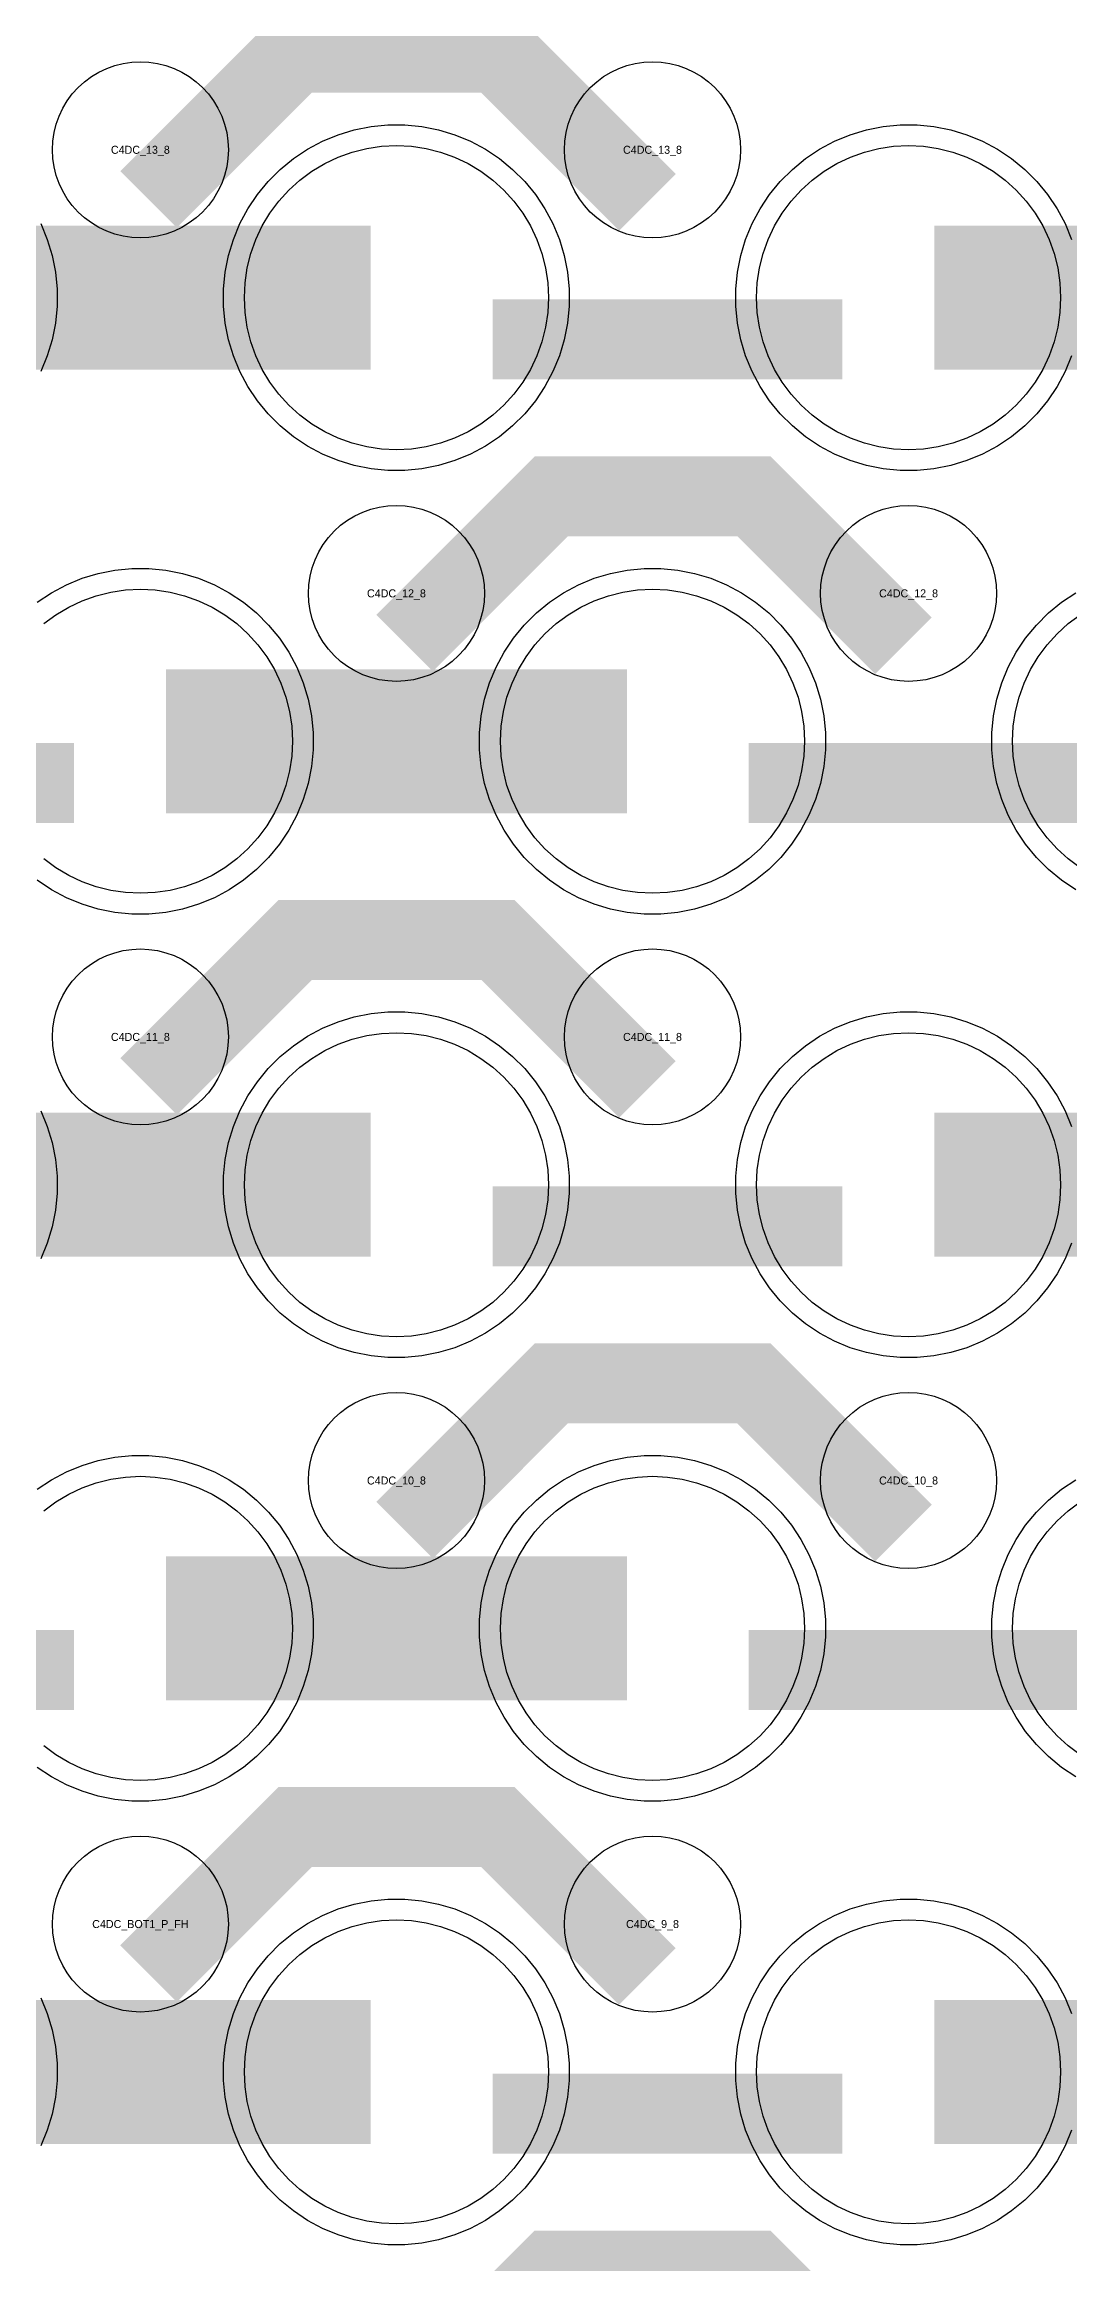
# Model space of a CAD drawing. Extents: x -11880 to 11880, y -14992 to 14992.
# Drawn here: x -9470 to -9150, y -13652 to -12959 of the extents above; entities that cross this region are included whole.
import ezdxf
from ezdxf.enums import TextEntityAlignment as Align

# ---------------------------------------------------------------- set-up
doc = ezdxf.new("R2010")
doc.units = 0
doc.header["$MEASUREMENT"] = 0
for name, color, linetype in [('GDS_775_DT_237', 138, 'CONTINUOUS'), ('RDL1_FS', 34, 'CONTINUOUS'), ('RDL_BS', 160, 'CONTINUOUS')]:
    doc.layers.add(name, color=color, linetype=linetype)

msp = doc.modelspace()

# ---------------------------------------------------------------- linework, layer by layer
at = {"layer": 'RDL1_FS'}
for points in [[(-9360, -13085.739), (-9364.657, -13085.51), (-9369.268, -13084.826), (-9373.791, -13083.694), (-9378.181, -13082.122), (-9382.395, -13080.13), (-9386.395, -13077.732), (-9390.14, -13074.954), (-9393.594, -13071.824), (-9396.724, -13068.37), (-9399.502, -13064.625), (-9401.9, -13060.625), (-9403.892, -13056.411), (-9405.464, -13052.021), (-9406.596, -13047.498), (-9407.28, -13042.887), (-9407.509, -13038.23), (-9407.28, -13033.573), (-9406.596, -13028.962), (-9405.464, -13024.439), (-9403.892, -13020.049), (-9401.9, -13015.835), (-9399.502, -13011.835), (-9396.724, -13008.09), (-9393.594, -13004.636), (-9390.14, -13001.506), (-9386.395, -12998.728), (-9382.395, -12996.33), (-9378.181, -12994.338), (-9373.791, -12992.766), (-9369.268, -12991.634), (-9364.657, -12990.95), (-9360, -12990.721), (-9355.343, -12990.95), (-9350.732, -12991.634), (-9346.209, -12992.766), (-9341.819, -12994.338), (-9337.605, -12996.33), (-9333.605, -12998.728), (-9329.86, -13001.506), (-9326.406, -13004.636), (-9323.276, -13008.09), (-9320.498, -13011.835), (-9318.1, -13015.835), (-9316.108, -13020.049), (-9314.536, -13024.439), (-9313.404, -13028.962), (-9312.72, -13033.573), (-9312.491, -13038.23), (-9312.72, -13042.887), (-9313.404, -13047.498), (-9314.536, -13052.021), (-9316.108, -13056.411), (-9318.1, -13060.625), (-9320.498, -13064.625), (-9323.276, -13068.37), (-9326.406, -13071.824), (-9329.86, -13074.954), (-9333.605, -13077.732), (-9337.605, -13080.13), (-9341.819, -13082.122), (-9346.209, -13083.694), (-9350.732, -13084.826), (-9355.343, -13085.51)], [(-9200, -13085.739), (-9204.657, -13085.51), (-9209.268, -13084.826), (-9213.791, -13083.694), (-9218.181, -13082.122), (-9222.395, -13080.13), (-9226.395, -13077.732), (-9230.14, -13074.954), (-9233.594, -13071.824), (-9236.724, -13068.37), (-9239.502, -13064.625), (-9241.9, -13060.625), (-9243.892, -13056.411), (-9245.464, -13052.021), (-9246.596, -13047.498), (-9247.28, -13042.887), (-9247.509, -13038.23), (-9247.28, -13033.573), (-9246.596, -13028.962), (-9245.464, -13024.439), (-9243.892, -13020.049), (-9241.9, -13015.835), (-9239.502, -13011.835), (-9236.724, -13008.09), (-9233.594, -13004.636), (-9230.14, -13001.506), (-9226.395, -12998.728), (-9222.395, -12996.33), (-9218.181, -12994.338), (-9213.791, -12992.766), (-9209.268, -12991.634), (-9204.657, -12990.95), (-9200, -12990.721), (-9195.343, -12990.95), (-9190.732, -12991.634), (-9186.209, -12992.766), (-9181.819, -12994.338), (-9177.605, -12996.33), (-9173.605, -12998.728), (-9169.86, -13001.506), (-9166.406, -13004.636), (-9163.276, -13008.09), (-9160.498, -13011.835), (-9158.1, -13015.835), (-9156.108, -13020.049), (-9154.536, -13024.439), (-9153.404, -13028.962), (-9152.72, -13033.573), (-9152.491, -13038.23), (-9152.72, -13042.887), (-9153.404, -13047.498), (-9154.536, -13052.021), (-9156.108, -13056.411), (-9158.1, -13060.625), (-9160.498, -13064.625), (-9163.276, -13068.37), (-9166.406, -13071.824), (-9169.86, -13074.954), (-9173.605, -13077.732), (-9177.605, -13080.13), (-9181.819, -13082.122), (-9186.209, -13083.694), (-9190.732, -13084.826), (-9195.343, -13085.51)], [(-9280, -13224.304), (-9284.657, -13224.075), (-9289.268, -13223.391), (-9293.791, -13222.259), (-9298.181, -13220.687), (-9302.395, -13218.695), (-9306.395, -13216.297), (-9310.14, -13213.519), (-9313.594, -13210.389), (-9316.724, -13206.935), (-9319.502, -13203.19), (-9321.9, -13199.19), (-9323.892, -13194.976), (-9325.464, -13190.586), (-9326.596, -13186.063), (-9327.28, -13181.452), (-9327.509, -13176.795), (-9327.28, -13172.138), (-9326.596, -13167.527), (-9325.464, -13163.004), (-9323.892, -13158.614), (-9321.9, -13154.4), (-9319.502, -13150.4), (-9316.724, -13146.655), (-9313.594, -13143.201), (-9310.14, -13140.071), (-9306.395, -13137.293), (-9302.395, -13134.895), (-9298.181, -13132.903), (-9293.791, -13131.331), (-9289.268, -13130.199), (-9284.657, -13129.515), (-9280, -13129.286), (-9275.343, -13129.515), (-9270.732, -13130.199), (-9266.209, -13131.331), (-9261.819, -13132.903), (-9257.605, -13134.895), (-9253.605, -13137.293), (-9249.86, -13140.071), (-9246.406, -13143.201), (-9243.276, -13146.655), (-9240.498, -13150.4), (-9238.1, -13154.4), (-9236.108, -13158.614), (-9234.536, -13163.004), (-9233.404, -13167.527), (-9232.72, -13172.138), (-9232.491, -13176.795), (-9232.72, -13181.452), (-9233.404, -13186.063), (-9234.536, -13190.586), (-9236.108, -13194.976), (-9238.1, -13199.19), (-9240.498, -13203.19), (-9243.276, -13206.935), (-9246.406, -13210.389), (-9249.86, -13213.519), (-9253.605, -13216.297), (-9257.605, -13218.695), (-9261.819, -13220.687), (-9266.209, -13222.259), (-9270.732, -13223.391), (-9275.343, -13224.075)], [(-9360, -13362.869), (-9364.657, -13362.64), (-9369.268, -13361.956), (-9373.791, -13360.824), (-9378.181, -13359.252), (-9382.395, -13357.26), (-9386.395, -13354.862), (-9390.14, -13352.084), (-9393.594, -13348.954), (-9396.724, -13345.5), (-9399.502, -13341.755), (-9401.9, -13337.755), (-9403.892, -13333.541), (-9405.464, -13329.151), (-9406.596, -13324.628), (-9407.28, -13320.017), (-9407.509, -13315.36), (-9407.28, -13310.703), (-9406.596, -13306.092), (-9405.464, -13301.569), (-9403.892, -13297.179), (-9401.9, -13292.965), (-9399.502, -13288.965), (-9396.724, -13285.22), (-9393.594, -13281.766), (-9390.14, -13278.636), (-9386.395, -13275.858), (-9382.395, -13273.46), (-9378.181, -13271.468), (-9373.791, -13269.896), (-9369.268, -13268.764), (-9364.657, -13268.08), (-9360, -13267.851), (-9355.343, -13268.08), (-9350.732, -13268.764), (-9346.209, -13269.896), (-9341.819, -13271.468), (-9337.605, -13273.46), (-9333.605, -13275.858), (-9329.86, -13278.636), (-9326.406, -13281.766), (-9323.276, -13285.22), (-9320.498, -13288.965), (-9318.1, -13292.965), (-9316.108, -13297.179), (-9314.536, -13301.569), (-9313.404, -13306.092), (-9312.72, -13310.703), (-9312.491, -13315.36), (-9312.72, -13320.017), (-9313.404, -13324.628), (-9314.536, -13329.151), (-9316.108, -13333.541), (-9318.1, -13337.755), (-9320.498, -13341.755), (-9323.276, -13345.5), (-9326.406, -13348.954), (-9329.86, -13352.084), (-9333.605, -13354.862), (-9337.605, -13357.26), (-9341.819, -13359.252), (-9346.209, -13360.824), (-9350.732, -13361.956), (-9355.343, -13362.64)], [(-9200, -13362.869), (-9204.657, -13362.64), (-9209.268, -13361.956), (-9213.791, -13360.824), (-9218.181, -13359.252), (-9222.395, -13357.26), (-9226.395, -13354.862), (-9230.14, -13352.084), (-9233.594, -13348.954), (-9236.724, -13345.5), (-9239.502, -13341.755), (-9241.9, -13337.755), (-9243.892, -13333.541), (-9245.464, -13329.151), (-9246.596, -13324.628), (-9247.28, -13320.017), (-9247.509, -13315.36), (-9247.28, -13310.703), (-9246.596, -13306.092), (-9245.464, -13301.569), (-9243.892, -13297.179), (-9241.9, -13292.965), (-9239.502, -13288.965), (-9236.724, -13285.22), (-9233.594, -13281.766), (-9230.14, -13278.636), (-9226.395, -13275.858), (-9222.395, -13273.46), (-9218.181, -13271.468), (-9213.791, -13269.896), (-9209.268, -13268.764), (-9204.657, -13268.08), (-9200, -13267.851), (-9195.343, -13268.08), (-9190.732, -13268.764), (-9186.209, -13269.896), (-9181.819, -13271.468), (-9177.605, -13273.46), (-9173.605, -13275.858), (-9169.86, -13278.636), (-9166.406, -13281.766), (-9163.276, -13285.22), (-9160.498, -13288.965), (-9158.1, -13292.965), (-9156.108, -13297.179), (-9154.536, -13301.569), (-9153.404, -13306.092), (-9152.72, -13310.703), (-9152.491, -13315.36), (-9152.72, -13320.017), (-9153.404, -13324.628), (-9154.536, -13329.151), (-9156.108, -13333.541), (-9158.1, -13337.755), (-9160.498, -13341.755), (-9163.276, -13345.5), (-9166.406, -13348.954), (-9169.86, -13352.084), (-9173.605, -13354.862), (-9177.605, -13357.26), (-9181.819, -13359.252), (-9186.209, -13360.824), (-9190.732, -13361.956), (-9195.343, -13362.64)], [(-9280, -13501.434), (-9284.657, -13501.205), (-9289.268, -13500.521), (-9293.791, -13499.389), (-9298.181, -13497.817), (-9302.395, -13495.825), (-9306.395, -13493.427), (-9310.14, -13490.649), (-9313.594, -13487.519), (-9316.724, -13484.065), (-9319.502, -13480.32), (-9321.9, -13476.32), (-9323.892, -13472.106), (-9325.464, -13467.716), (-9326.596, -13463.193), (-9327.28, -13458.582), (-9327.509, -13453.925), (-9327.28, -13449.268), (-9326.596, -13444.657), (-9325.464, -13440.134), (-9323.892, -13435.744), (-9321.9, -13431.53), (-9319.502, -13427.53), (-9316.724, -13423.785), (-9313.594, -13420.331), (-9310.14, -13417.201), (-9306.395, -13414.423), (-9302.395, -13412.025), (-9298.181, -13410.033), (-9293.791, -13408.461), (-9289.268, -13407.329), (-9284.657, -13406.645), (-9280, -13406.416), (-9275.343, -13406.645), (-9270.732, -13407.329), (-9266.209, -13408.461), (-9261.819, -13410.033), (-9257.605, -13412.025), (-9253.605, -13414.423), (-9249.86, -13417.201), (-9246.406, -13420.331), (-9243.276, -13423.785), (-9240.498, -13427.53), (-9238.1, -13431.53), (-9236.108, -13435.744), (-9234.536, -13440.134), (-9233.404, -13444.657), (-9232.72, -13449.268), (-9232.491, -13453.925), (-9232.72, -13458.582), (-9233.404, -13463.193), (-9234.536, -13467.716), (-9236.108, -13472.106), (-9238.1, -13476.32), (-9240.498, -13480.32), (-9243.276, -13484.065), (-9246.406, -13487.519), (-9249.86, -13490.649), (-9253.605, -13493.427), (-9257.605, -13495.825), (-9261.819, -13497.817), (-9266.209, -13499.389), (-9270.732, -13500.521), (-9275.343, -13501.205)]]:
    msp.add_lwpolyline(points, close=True, dxfattribs=at)
for points in [[(-9511.998, -13038.23, 45, 45, 0), (-9439.998, -13038.23, 45, 45, 0)], [(-9439.998, -13038.23, 45, 45, 0), (-9367.998, -13038.23, 45, 45, 0)], [(-9191.998, -13038.23, 45, 45, 0), (-9119.998, -13038.23, 45, 45, 0)], [(-9431.998, -13176.795, 45, 45, 0), (-9359.998, -13176.795, 45, 45, 0)], [(-9359.998, -13176.795, 45, 45, 0), (-9287.998, -13176.795, 45, 45, 0)], [(-9511.998, -13315.36, 45, 45, 0), (-9439.998, -13315.36, 45, 45, 0)], [(-9439.998, -13315.36, 45, 45, 0), (-9367.998, -13315.36, 45, 45, 0)], [(-9191.998, -13315.36, 45, 45, 0), (-9119.998, -13315.36, 45, 45, 0)], [(-9431.998, -13453.925, 45, 45, 0), (-9359.998, -13453.925, 45, 45, 0)], [(-9359.998, -13453.925, 45, 45, 0), (-9287.998, -13453.925, 45, 45, 0)]]:
    msp.add_lwpolyline(points, format="xyseb", dxfattribs=at)
for points in [[(-9470.14, -13140.071), (-9466.395, -13137.293), (-9462.395, -13134.895), (-9458.181, -13132.903), (-9453.791, -13131.331), (-9449.268, -13130.199), (-9444.657, -13129.515), (-9440, -13129.286), (-9435.343, -13129.515), (-9430.732, -13130.199), (-9426.209, -13131.331), (-9421.819, -13132.903), (-9417.605, -13134.895), (-9413.605, -13137.293), (-9409.86, -13140.071), (-9406.406, -13143.201), (-9403.276, -13146.655), (-9400.498, -13150.4), (-9398.1, -13154.4), (-9396.108, -13158.614), (-9394.536, -13163.004), (-9393.404, -13167.527), (-9392.72, -13172.138), (-9392.491, -13176.795), (-9392.72, -13181.452), (-9393.404, -13186.063), (-9394.536, -13190.586), (-9396.108, -13194.976), (-9398.1, -13199.19), (-9400.498, -13203.19), (-9403.276, -13206.935), (-9406.406, -13210.389), (-9409.86, -13213.519), (-9413.605, -13216.297), (-9417.605, -13218.695), (-9421.819, -13220.687), (-9426.209, -13222.259), (-9430.732, -13223.391), (-9435.343, -13224.075), (-9440, -13224.304), (-9444.657, -13224.075), (-9449.268, -13223.391), (-9453.791, -13222.259), (-9458.181, -13220.687), (-9462.395, -13218.695), (-9466.395, -13216.297), (-9470.14, -13213.519)], [(-9146.395, -13216.297), (-9150.14, -13213.519), (-9153.594, -13210.389), (-9156.724, -13206.935), (-9159.502, -13203.19), (-9161.9, -13199.19), (-9163.892, -13194.976), (-9165.464, -13190.586), (-9166.596, -13186.063), (-9167.28, -13181.452), (-9167.509, -13176.795), (-9167.28, -13172.138), (-9166.596, -13167.527), (-9165.464, -13163.004), (-9163.892, -13158.614), (-9161.9, -13154.4), (-9159.502, -13150.4), (-9156.724, -13146.655), (-9153.594, -13143.201), (-9150.14, -13140.071), (-9146.395, -13137.293)], [(-9470.14, -13417.201), (-9466.395, -13414.423), (-9462.395, -13412.025), (-9458.181, -13410.033), (-9453.791, -13408.461), (-9449.268, -13407.329), (-9444.657, -13406.645), (-9440, -13406.416), (-9435.343, -13406.645), (-9430.732, -13407.329), (-9426.209, -13408.461), (-9421.819, -13410.033), (-9417.605, -13412.025), (-9413.605, -13414.423), (-9409.86, -13417.201), (-9406.406, -13420.331), (-9403.276, -13423.785), (-9400.498, -13427.53), (-9398.1, -13431.53), (-9396.108, -13435.744), (-9394.536, -13440.134), (-9393.404, -13444.657), (-9392.72, -13449.268), (-9392.491, -13453.925), (-9392.72, -13458.582), (-9393.404, -13463.193), (-9394.536, -13467.716), (-9396.108, -13472.106), (-9398.1, -13476.32), (-9400.498, -13480.32), (-9403.276, -13484.065), (-9406.406, -13487.519), (-9409.86, -13490.649), (-9413.605, -13493.427), (-9417.605, -13495.825), (-9421.819, -13497.817), (-9426.209, -13499.389), (-9430.732, -13500.521), (-9435.343, -13501.205), (-9440, -13501.434), (-9444.657, -13501.205), (-9449.268, -13500.521), (-9453.791, -13499.389), (-9458.181, -13497.817), (-9462.395, -13495.825), (-9466.395, -13493.427), (-9470.14, -13490.649)], [(-9146.395, -13493.427), (-9150.14, -13490.649), (-9153.594, -13487.519), (-9156.724, -13484.065), (-9159.502, -13480.32), (-9161.9, -13476.32), (-9163.892, -13472.106), (-9165.464, -13467.716), (-9166.596, -13463.193), (-9167.28, -13458.582), (-9167.509, -13453.925), (-9167.28, -13449.268), (-9166.596, -13444.657), (-9165.464, -13440.134), (-9163.892, -13435.744), (-9161.9, -13431.53), (-9159.502, -13427.53), (-9156.724, -13423.785), (-9153.594, -13420.331), (-9150.14, -13417.201), (-9146.395, -13414.423)]]:
    msp.add_lwpolyline(points, dxfattribs=at)
at = {"layer": 'RDL1_FS', "color": 241, "true_color": 0xf7abae}
for points in [[(-9360, -13639.994), (-9364.657, -13639.765), (-9369.268, -13639.081), (-9373.791, -13637.949), (-9378.181, -13636.377), (-9382.395, -13634.385), (-9386.395, -13631.987), (-9390.14, -13629.209), (-9393.594, -13626.079), (-9396.724, -13622.625), (-9399.502, -13618.88), (-9401.9, -13614.88), (-9403.892, -13610.666), (-9405.464, -13606.276), (-9406.596, -13601.753), (-9407.28, -13597.142), (-9407.509, -13592.485), (-9407.28, -13587.828), (-9406.596, -13583.217), (-9405.464, -13578.694), (-9403.892, -13574.304), (-9401.9, -13570.09), (-9399.502, -13566.09), (-9396.724, -13562.345), (-9393.594, -13558.891), (-9390.14, -13555.761), (-9386.395, -13552.983), (-9382.395, -13550.585), (-9378.181, -13548.593), (-9373.791, -13547.021), (-9369.268, -13545.889), (-9364.657, -13545.205), (-9360, -13544.976), (-9355.343, -13545.205), (-9350.732, -13545.889), (-9346.209, -13547.021), (-9341.819, -13548.593), (-9337.605, -13550.585), (-9333.605, -13552.983), (-9329.86, -13555.761), (-9326.406, -13558.891), (-9323.276, -13562.345), (-9320.498, -13566.09), (-9318.1, -13570.09), (-9316.108, -13574.304), (-9314.536, -13578.694), (-9313.404, -13583.217), (-9312.72, -13587.828), (-9312.491, -13592.485), (-9312.72, -13597.142), (-9313.404, -13601.753), (-9314.536, -13606.276), (-9316.108, -13610.666), (-9318.1, -13614.88), (-9320.498, -13618.88), (-9323.276, -13622.625), (-9326.406, -13626.079), (-9329.86, -13629.209), (-9333.605, -13631.987), (-9337.605, -13634.385), (-9341.819, -13636.377), (-9346.209, -13637.949), (-9350.732, -13639.081), (-9355.343, -13639.765)], [(-9200, -13639.994), (-9204.657, -13639.765), (-9209.268, -13639.081), (-9213.791, -13637.949), (-9218.181, -13636.377), (-9222.395, -13634.385), (-9226.395, -13631.987), (-9230.14, -13629.209), (-9233.594, -13626.079), (-9236.724, -13622.625), (-9239.502, -13618.88), (-9241.9, -13614.88), (-9243.892, -13610.666), (-9245.464, -13606.276), (-9246.596, -13601.753), (-9247.28, -13597.142), (-9247.509, -13592.485), (-9247.28, -13587.828), (-9246.596, -13583.217), (-9245.464, -13578.694), (-9243.892, -13574.304), (-9241.9, -13570.09), (-9239.502, -13566.09), (-9236.724, -13562.345), (-9233.594, -13558.891), (-9230.14, -13555.761), (-9226.395, -13552.983), (-9222.395, -13550.585), (-9218.181, -13548.593), (-9213.791, -13547.021), (-9209.268, -13545.889), (-9204.657, -13545.205), (-9200, -13544.976), (-9195.343, -13545.205), (-9190.732, -13545.889), (-9186.209, -13547.021), (-9181.819, -13548.593), (-9177.605, -13550.585), (-9173.605, -13552.983), (-9169.86, -13555.761), (-9166.406, -13558.891), (-9163.276, -13562.345), (-9160.498, -13566.09), (-9158.1, -13570.09), (-9156.108, -13574.304), (-9154.536, -13578.694), (-9153.404, -13583.217), (-9152.72, -13587.828), (-9152.491, -13592.485), (-9152.72, -13597.142), (-9153.404, -13601.753), (-9154.536, -13606.276), (-9156.108, -13610.666), (-9158.1, -13614.88), (-9160.498, -13618.88), (-9163.276, -13622.625), (-9166.406, -13626.079), (-9169.86, -13629.209), (-9173.605, -13631.987), (-9177.605, -13634.385), (-9181.819, -13636.377), (-9186.209, -13637.949), (-9190.732, -13639.081), (-9195.343, -13639.765)]]:
    msp.add_lwpolyline(points, close=True, dxfattribs=at)
for points in [[(-9511.998, -13592.485, 45, 45, 0), (-9439.998, -13592.485, 45, 45, 0)], [(-9439.998, -13592.485, 45, 45, 0), (-9367.998, -13592.485, 45, 45, 0)], [(-9191.998, -13592.485, 45, 45, 0), (-9119.998, -13592.485, 45, 45, 0)]]:
    msp.add_lwpolyline(points, format="xyseb", dxfattribs=at)
at = {"layer": 'RDL_BS'}
for points in [[(-9437.438, -13007.544, 25, 25, 0), (-9391.623, -12961.729, 25, 25, 0), (-9358.07, -12961.729, 25, 25, 0)], [(-9281.599, -13008.443, 25, 25, 0), (-9328.313, -12961.729, 25, 25, 0), (-9358.071, -12961.729, 25, 25, 0)], [(-9329.984, -13051.243, 25, 25, 0), (-9220.719, -13051.243, 25, 25, 0)], [(-9357.438, -13146.109, 25, 25, 0), (-9311.623, -13100.294, 25, 25, 0), (-9278.07, -13100.294, 25, 25, 0)], [(-9201.599, -13147.008, 25, 25, 0), (-9248.313, -13100.294, 25, 25, 0), (-9278.071, -13100.294, 25, 25, 0)], [(-9569.984, -13189.808, 25, 25, 0), (-9460.719, -13189.808, 25, 25, 0)], [(-9249.984, -13189.808, 25, 25, 0), (-9140.719, -13189.808, 25, 25, 0)], [(-9437.438, -13284.674, 25, 25, 0), (-9391.623, -13238.859, 25, 25, 0), (-9358.07, -13238.859, 25, 25, 0)], [(-9281.599, -13285.573, 25, 25, 0), (-9328.313, -13238.859, 25, 25, 0), (-9358.071, -13238.859, 25, 25, 0)], [(-9329.984, -13328.373, 25, 25, 0), (-9220.719, -13328.373, 25, 25, 0)], [(-9357.438, -13423.239, 25, 25, 0), (-9311.623, -13377.424, 25, 25, 0), (-9278.07, -13377.424, 25, 25, 0)], [(-9201.599, -13424.138, 25, 25, 0), (-9248.313, -13377.424, 25, 25, 0), (-9278.071, -13377.424, 25, 25, 0)], [(-9569.984, -13466.938, 25, 25, 0), (-9460.719, -13466.938, 25, 25, 0)], [(-9249.984, -13466.938, 25, 25, 0), (-9140.719, -13466.938, 25, 25, 0)], [(-9437.438, -13561.799, 25, 25, 0), (-9391.623, -13515.984, 25, 25, 0), (-9358.07, -13515.984, 25, 25, 0)], [(-9281.599, -13562.698, 25, 25, 0), (-9328.313, -13515.984, 25, 25, 0), (-9358.071, -13515.984, 25, 25, 0)], [(-9357.438, -13700.364, 25, 25, 0), (-9311.623, -13654.549, 25, 25, 0), (-9278.07, -13654.549, 25, 25, 0)], [(-9201.599, -13701.263, 25, 25, 0), (-9248.313, -13654.549, 25, 25, 0), (-9278.071, -13654.549, 25, 25, 0)]]:
    msp.add_lwpolyline(points, format="xyseb", dxfattribs=at)
for points in [[(-9440, -13019.536), (-9442.693, -13019.404), (-9445.365, -13019.008), (-9447.984, -13018.351), (-9450.519, -13017.444), (-9452.956, -13016.292), (-9455.28, -13014.899), (-9457.443, -13013.296), (-9459.442, -13011.484), (-9461.254, -13009.485), (-9462.857, -13007.322), (-9464.25, -13004.998), (-9465.402, -13002.561), (-9466.309, -13000.026), (-9466.966, -12997.407), (-9467.362, -12994.735), (-9467.494, -12992.042), (-9467.362, -12989.349), (-9466.966, -12986.677), (-9466.309, -12984.058), (-9465.402, -12981.523), (-9464.25, -12979.086), (-9462.857, -12976.762), (-9461.254, -12974.599), (-9459.442, -12972.6), (-9457.443, -12970.788), (-9455.28, -12969.185), (-9452.956, -12967.792), (-9450.519, -12966.64), (-9447.984, -12965.733), (-9445.365, -12965.076), (-9442.693, -12964.68), (-9440, -12964.548), (-9437.307, -12964.68), (-9434.635, -12965.076), (-9432.016, -12965.733), (-9429.481, -12966.64), (-9427.044, -12967.792), (-9424.72, -12969.185), (-9422.557, -12970.788), (-9420.558, -12972.6), (-9418.746, -12974.599), (-9417.143, -12976.762), (-9415.75, -12979.086), (-9414.598, -12981.523), (-9413.691, -12984.058), (-9413.034, -12986.677), (-9412.638, -12989.349), (-9412.506, -12992.042), (-9412.638, -12994.735), (-9413.034, -12997.407), (-9413.691, -13000.026), (-9414.598, -13002.561), (-9415.75, -13004.998), (-9417.143, -13007.322), (-9418.746, -13009.485), (-9420.558, -13011.484), (-9422.557, -13013.296), (-9424.72, -13014.899), (-9427.044, -13016.292), (-9429.481, -13017.444), (-9432.016, -13018.351), (-9434.635, -13019.008), (-9437.307, -13019.404)], [(-9280, -13019.536), (-9282.693, -13019.404), (-9285.365, -13019.008), (-9287.984, -13018.351), (-9290.519, -13017.444), (-9292.956, -13016.292), (-9295.28, -13014.899), (-9297.443, -13013.296), (-9299.442, -13011.484), (-9301.254, -13009.485), (-9302.857, -13007.322), (-9304.25, -13004.998), (-9305.402, -13002.561), (-9306.309, -13000.026), (-9306.966, -12997.407), (-9307.362, -12994.735), (-9307.494, -12992.042), (-9307.362, -12989.349), (-9306.966, -12986.677), (-9306.309, -12984.058), (-9305.402, -12981.523), (-9304.25, -12979.086), (-9302.857, -12976.762), (-9301.254, -12974.599), (-9299.442, -12972.6), (-9297.443, -12970.788), (-9295.28, -12969.185), (-9292.956, -12967.792), (-9290.519, -12966.64), (-9287.984, -12965.733), (-9285.365, -12965.076), (-9282.693, -12964.68), (-9280, -12964.548), (-9277.307, -12964.68), (-9274.635, -12965.076), (-9272.016, -12965.733), (-9269.481, -12966.64), (-9267.044, -12967.792), (-9264.72, -12969.185), (-9262.557, -12970.788), (-9260.558, -12972.6), (-9258.746, -12974.599), (-9257.143, -12976.762), (-9255.75, -12979.086), (-9254.598, -12981.523), (-9253.691, -12984.058), (-9253.034, -12986.677), (-9252.638, -12989.349), (-9252.506, -12992.042), (-9252.638, -12994.735), (-9253.034, -12997.407), (-9253.691, -13000.026), (-9254.598, -13002.561), (-9255.75, -13004.998), (-9257.143, -13007.322), (-9258.746, -13009.485), (-9260.558, -13011.484), (-9262.557, -13013.296), (-9264.72, -13014.899), (-9267.044, -13016.292), (-9269.481, -13017.444), (-9272.016, -13018.351), (-9274.635, -13019.008), (-9277.307, -13019.404)], [(-9362.644, -13092.23), (-9367.938, -13091.713), (-9373.165, -13090.667), (-9378.205, -13089.136), (-9383.115, -13087.105), (-9387.777, -13084.613), (-9392.191, -13081.666), (-9396.292, -13078.304), (-9400.074, -13074.522), (-9403.436, -13070.421), (-9406.383, -13066.007), (-9408.875, -13061.345), (-9410.906, -13056.435), (-9412.437, -13051.395), (-9413.483, -13046.168), (-9414, -13040.874), (-9414, -13035.586), (-9413.483, -13030.292), (-9412.437, -13025.065), (-9410.906, -13020.025), (-9408.875, -13015.115), (-9406.383, -13010.453), (-9403.436, -13006.039), (-9400.074, -13001.938), (-9396.292, -12998.156), (-9392.191, -12994.794), (-9387.777, -12991.847), (-9383.115, -12989.355), (-9378.205, -12987.324), (-9373.165, -12985.793), (-9367.938, -12984.747), (-9362.644, -12984.23), (-9357.356, -12984.23), (-9352.062, -12984.747), (-9346.835, -12985.793), (-9341.795, -12987.324), (-9336.885, -12989.355), (-9332.223, -12991.847), (-9327.809, -12994.794), (-9323.708, -12998.156), (-9319.926, -13001.938), (-9316.564, -13006.039), (-9313.617, -13010.453), (-9311.125, -13015.115), (-9309.094, -13020.025), (-9307.563, -13025.065), (-9306.517, -13030.292), (-9306, -13035.586), (-9306, -13040.874), (-9306.517, -13046.168), (-9307.563, -13051.395), (-9309.094, -13056.435), (-9311.125, -13061.345), (-9313.617, -13066.007), (-9316.564, -13070.421), (-9319.926, -13074.522), (-9323.708, -13078.304), (-9327.809, -13081.666), (-9332.223, -13084.613), (-9336.885, -13087.105), (-9341.795, -13089.136), (-9346.835, -13090.667), (-9352.062, -13091.713), (-9357.356, -13092.23)], [(-9360, -13158.101), (-9362.693, -13157.969), (-9365.365, -13157.573), (-9367.984, -13156.916), (-9370.519, -13156.009), (-9372.956, -13154.857), (-9375.28, -13153.464), (-9377.443, -13151.861), (-9379.442, -13150.049), (-9381.254, -13148.05), (-9382.857, -13145.887), (-9384.25, -13143.563), (-9385.402, -13141.126), (-9386.309, -13138.591), (-9386.966, -13135.972), (-9387.362, -13133.3), (-9387.494, -13130.607), (-9387.362, -13127.914), (-9386.966, -13125.242), (-9386.309, -13122.623), (-9385.402, -13120.088), (-9384.25, -13117.651), (-9382.857, -13115.327), (-9381.254, -13113.164), (-9379.442, -13111.165), (-9377.443, -13109.353), (-9375.28, -13107.75), (-9372.956, -13106.357), (-9370.519, -13105.205), (-9367.984, -13104.298), (-9365.365, -13103.641), (-9362.693, -13103.245), (-9360, -13103.113), (-9357.307, -13103.245), (-9354.635, -13103.641), (-9352.016, -13104.298), (-9349.481, -13105.205), (-9347.044, -13106.357), (-9344.72, -13107.75), (-9342.557, -13109.353), (-9340.558, -13111.165), (-9338.746, -13113.164), (-9337.143, -13115.327), (-9335.75, -13117.651), (-9334.598, -13120.088), (-9333.691, -13122.623), (-9333.034, -13125.242), (-9332.638, -13127.914), (-9332.506, -13130.607), (-9332.638, -13133.3), (-9333.034, -13135.972), (-9333.691, -13138.591), (-9334.598, -13141.126), (-9335.75, -13143.563), (-9337.143, -13145.887), (-9338.746, -13148.05), (-9340.558, -13150.049), (-9342.557, -13151.861), (-9344.72, -13153.464), (-9347.044, -13154.857), (-9349.481, -13156.009), (-9352.016, -13156.916), (-9354.635, -13157.573), (-9357.307, -13157.969)], [(-9200, -13158.101), (-9202.693, -13157.969), (-9205.365, -13157.573), (-9207.984, -13156.916), (-9210.519, -13156.009), (-9212.956, -13154.857), (-9215.28, -13153.464), (-9217.443, -13151.861), (-9219.442, -13150.049), (-9221.254, -13148.05), (-9222.857, -13145.887), (-9224.25, -13143.563), (-9225.402, -13141.126), (-9226.309, -13138.591), (-9226.966, -13135.972), (-9227.362, -13133.3), (-9227.494, -13130.607), (-9227.362, -13127.914), (-9226.966, -13125.242), (-9226.309, -13122.623), (-9225.402, -13120.088), (-9224.25, -13117.651), (-9222.857, -13115.327), (-9221.254, -13113.164), (-9219.442, -13111.165), (-9217.443, -13109.353), (-9215.28, -13107.75), (-9212.956, -13106.357), (-9210.519, -13105.205), (-9207.984, -13104.298), (-9205.365, -13103.641), (-9202.693, -13103.245), (-9200, -13103.113), (-9197.307, -13103.245), (-9194.635, -13103.641), (-9192.016, -13104.298), (-9189.481, -13105.205), (-9187.044, -13106.357), (-9184.72, -13107.75), (-9182.557, -13109.353), (-9180.558, -13111.165), (-9178.746, -13113.164), (-9177.143, -13115.327), (-9175.75, -13117.651), (-9174.598, -13120.088), (-9173.691, -13122.623), (-9173.034, -13125.242), (-9172.638, -13127.914), (-9172.506, -13130.607), (-9172.638, -13133.3), (-9173.034, -13135.972), (-9173.691, -13138.591), (-9174.598, -13141.126), (-9175.75, -13143.563), (-9177.143, -13145.887), (-9178.746, -13148.05), (-9180.558, -13150.049), (-9182.557, -13151.861), (-9184.72, -13153.464), (-9187.044, -13154.857), (-9189.481, -13156.009), (-9192.016, -13156.916), (-9194.635, -13157.573), (-9197.307, -13157.969)], [(-9282.644, -13230.795), (-9287.938, -13230.278), (-9293.165, -13229.232), (-9298.205, -13227.701), (-9303.115, -13225.67), (-9307.777, -13223.178), (-9312.191, -13220.231), (-9316.292, -13216.869), (-9320.074, -13213.087), (-9323.436, -13208.986), (-9326.383, -13204.572), (-9328.875, -13199.91), (-9330.906, -13195), (-9332.437, -13189.96), (-9333.483, -13184.733), (-9334, -13179.439), (-9334, -13174.151), (-9333.483, -13168.857), (-9332.437, -13163.63), (-9330.906, -13158.59), (-9328.875, -13153.68), (-9326.383, -13149.018), (-9323.436, -13144.604), (-9320.074, -13140.503), (-9316.292, -13136.721), (-9312.191, -13133.359), (-9307.777, -13130.412), (-9303.115, -13127.92), (-9298.205, -13125.889), (-9293.165, -13124.358), (-9287.938, -13123.312), (-9282.644, -13122.795), (-9277.356, -13122.795), (-9272.062, -13123.312), (-9266.835, -13124.358), (-9261.795, -13125.889), (-9256.885, -13127.92), (-9252.223, -13130.412), (-9247.809, -13133.359), (-9243.708, -13136.721), (-9239.926, -13140.503), (-9236.564, -13144.604), (-9233.617, -13149.018), (-9231.125, -13153.68), (-9229.094, -13158.59), (-9227.563, -13163.63), (-9226.517, -13168.857), (-9226, -13174.151), (-9226, -13179.439), (-9226.517, -13184.733), (-9227.563, -13189.96), (-9229.094, -13195), (-9231.125, -13199.91), (-9233.617, -13204.572), (-9236.564, -13208.986), (-9239.926, -13213.087), (-9243.708, -13216.869), (-9247.809, -13220.231), (-9252.223, -13223.178), (-9256.885, -13225.67), (-9261.795, -13227.701), (-9266.835, -13229.232), (-9272.062, -13230.278), (-9277.356, -13230.795)], [(-9440, -13296.666), (-9442.693, -13296.534), (-9445.365, -13296.138), (-9447.984, -13295.481), (-9450.519, -13294.574), (-9452.956, -13293.422), (-9455.28, -13292.029), (-9457.443, -13290.426), (-9459.442, -13288.614), (-9461.254, -13286.615), (-9462.857, -13284.452), (-9464.25, -13282.128), (-9465.402, -13279.691), (-9466.309, -13277.156), (-9466.966, -13274.537), (-9467.362, -13271.865), (-9467.494, -13269.172), (-9467.362, -13266.479), (-9466.966, -13263.807), (-9466.309, -13261.188), (-9465.402, -13258.653), (-9464.25, -13256.216), (-9462.857, -13253.892), (-9461.254, -13251.729), (-9459.442, -13249.73), (-9457.443, -13247.918), (-9455.28, -13246.315), (-9452.956, -13244.922), (-9450.519, -13243.77), (-9447.984, -13242.863), (-9445.365, -13242.206), (-9442.693, -13241.81), (-9440, -13241.678), (-9437.307, -13241.81), (-9434.635, -13242.206), (-9432.016, -13242.863), (-9429.481, -13243.77), (-9427.044, -13244.922), (-9424.72, -13246.315), (-9422.557, -13247.918), (-9420.558, -13249.73), (-9418.746, -13251.729), (-9417.143, -13253.892), (-9415.75, -13256.216), (-9414.598, -13258.653), (-9413.691, -13261.188), (-9413.034, -13263.807), (-9412.638, -13266.479), (-9412.506, -13269.172), (-9412.638, -13271.865), (-9413.034, -13274.537), (-9413.691, -13277.156), (-9414.598, -13279.691), (-9415.75, -13282.128), (-9417.143, -13284.452), (-9418.746, -13286.615), (-9420.558, -13288.614), (-9422.557, -13290.426), (-9424.72, -13292.029), (-9427.044, -13293.422), (-9429.481, -13294.574), (-9432.016, -13295.481), (-9434.635, -13296.138), (-9437.307, -13296.534)], [(-9280, -13296.666), (-9282.693, -13296.534), (-9285.365, -13296.138), (-9287.984, -13295.481), (-9290.519, -13294.574), (-9292.956, -13293.422), (-9295.28, -13292.029), (-9297.443, -13290.426), (-9299.442, -13288.614), (-9301.254, -13286.615), (-9302.857, -13284.452), (-9304.25, -13282.128), (-9305.402, -13279.691), (-9306.309, -13277.156), (-9306.966, -13274.537), (-9307.362, -13271.865), (-9307.494, -13269.172), (-9307.362, -13266.479), (-9306.966, -13263.807), (-9306.309, -13261.188), (-9305.402, -13258.653), (-9304.25, -13256.216), (-9302.857, -13253.892), (-9301.254, -13251.729), (-9299.442, -13249.73), (-9297.443, -13247.918), (-9295.28, -13246.315), (-9292.956, -13244.922), (-9290.519, -13243.77), (-9287.984, -13242.863), (-9285.365, -13242.206), (-9282.693, -13241.81), (-9280, -13241.678), (-9277.307, -13241.81), (-9274.635, -13242.206), (-9272.016, -13242.863), (-9269.481, -13243.77), (-9267.044, -13244.922), (-9264.72, -13246.315), (-9262.557, -13247.918), (-9260.558, -13249.73), (-9258.746, -13251.729), (-9257.143, -13253.892), (-9255.75, -13256.216), (-9254.598, -13258.653), (-9253.691, -13261.188), (-9253.034, -13263.807), (-9252.638, -13266.479), (-9252.506, -13269.172), (-9252.638, -13271.865), (-9253.034, -13274.537), (-9253.691, -13277.156), (-9254.598, -13279.691), (-9255.75, -13282.128), (-9257.143, -13284.452), (-9258.746, -13286.615), (-9260.558, -13288.614), (-9262.557, -13290.426), (-9264.72, -13292.029), (-9267.044, -13293.422), (-9269.481, -13294.574), (-9272.016, -13295.481), (-9274.635, -13296.138), (-9277.307, -13296.534)], [(-9362.644, -13369.36), (-9367.938, -13368.843), (-9373.165, -13367.797), (-9378.205, -13366.266), (-9383.115, -13364.235), (-9387.777, -13361.743), (-9392.191, -13358.796), (-9396.292, -13355.434), (-9400.074, -13351.652), (-9403.436, -13347.551), (-9406.383, -13343.137), (-9408.875, -13338.475), (-9410.906, -13333.565), (-9412.437, -13328.525), (-9413.483, -13323.298), (-9414, -13318.004), (-9414, -13312.716), (-9413.483, -13307.422), (-9412.437, -13302.195), (-9410.906, -13297.155), (-9408.875, -13292.245), (-9406.383, -13287.583), (-9403.436, -13283.169), (-9400.074, -13279.068), (-9396.292, -13275.286), (-9392.191, -13271.924), (-9387.777, -13268.977), (-9383.115, -13266.485), (-9378.205, -13264.454), (-9373.165, -13262.923), (-9367.938, -13261.877), (-9362.644, -13261.36), (-9357.356, -13261.36), (-9352.062, -13261.877), (-9346.835, -13262.923), (-9341.795, -13264.454), (-9336.885, -13266.485), (-9332.223, -13268.977), (-9327.809, -13271.924), (-9323.708, -13275.286), (-9319.926, -13279.068), (-9316.564, -13283.169), (-9313.617, -13287.583), (-9311.125, -13292.245), (-9309.094, -13297.155), (-9307.563, -13302.195), (-9306.517, -13307.422), (-9306, -13312.716), (-9306, -13318.004), (-9306.517, -13323.298), (-9307.563, -13328.525), (-9309.094, -13333.565), (-9311.125, -13338.475), (-9313.617, -13343.137), (-9316.564, -13347.551), (-9319.926, -13351.652), (-9323.708, -13355.434), (-9327.809, -13358.796), (-9332.223, -13361.743), (-9336.885, -13364.235), (-9341.795, -13366.266), (-9346.835, -13367.797), (-9352.062, -13368.843), (-9357.356, -13369.36)], [(-9360, -13435.231), (-9362.693, -13435.099), (-9365.365, -13434.703), (-9367.984, -13434.046), (-9370.519, -13433.139), (-9372.956, -13431.987), (-9375.28, -13430.594), (-9377.443, -13428.991), (-9379.442, -13427.179), (-9381.254, -13425.18), (-9382.857, -13423.017), (-9384.25, -13420.693), (-9385.402, -13418.256), (-9386.309, -13415.721), (-9386.966, -13413.102), (-9387.362, -13410.43), (-9387.494, -13407.737), (-9387.362, -13405.044), (-9386.966, -13402.372), (-9386.309, -13399.753), (-9385.402, -13397.218), (-9384.25, -13394.781), (-9382.857, -13392.457), (-9381.254, -13390.294), (-9379.442, -13388.295), (-9377.443, -13386.483), (-9375.28, -13384.88), (-9372.956, -13383.487), (-9370.519, -13382.335), (-9367.984, -13381.428), (-9365.365, -13380.771), (-9362.693, -13380.375), (-9360, -13380.243), (-9357.307, -13380.375), (-9354.635, -13380.771), (-9352.016, -13381.428), (-9349.481, -13382.335), (-9347.044, -13383.487), (-9344.72, -13384.88), (-9342.557, -13386.483), (-9340.558, -13388.295), (-9338.746, -13390.294), (-9337.143, -13392.457), (-9335.75, -13394.781), (-9334.598, -13397.218), (-9333.691, -13399.753), (-9333.034, -13402.372), (-9332.638, -13405.044), (-9332.506, -13407.737), (-9332.638, -13410.43), (-9333.034, -13413.102), (-9333.691, -13415.721), (-9334.598, -13418.256), (-9335.75, -13420.693), (-9337.143, -13423.017), (-9338.746, -13425.18), (-9340.558, -13427.179), (-9342.557, -13428.991), (-9344.72, -13430.594), (-9347.044, -13431.987), (-9349.481, -13433.139), (-9352.016, -13434.046), (-9354.635, -13434.703), (-9357.307, -13435.099)], [(-9200, -13435.231), (-9202.693, -13435.099), (-9205.365, -13434.703), (-9207.984, -13434.046), (-9210.519, -13433.139), (-9212.956, -13431.987), (-9215.28, -13430.594), (-9217.443, -13428.991), (-9219.442, -13427.179), (-9221.254, -13425.18), (-9222.857, -13423.017), (-9224.25, -13420.693), (-9225.402, -13418.256), (-9226.309, -13415.721), (-9226.966, -13413.102), (-9227.362, -13410.43), (-9227.494, -13407.737), (-9227.362, -13405.044), (-9226.966, -13402.372), (-9226.309, -13399.753), (-9225.402, -13397.218), (-9224.25, -13394.781), (-9222.857, -13392.457), (-9221.254, -13390.294), (-9219.442, -13388.295), (-9217.443, -13386.483), (-9215.28, -13384.88), (-9212.956, -13383.487), (-9210.519, -13382.335), (-9207.984, -13381.428), (-9205.365, -13380.771), (-9202.693, -13380.375), (-9200, -13380.243), (-9197.307, -13380.375), (-9194.635, -13380.771), (-9192.016, -13381.428), (-9189.481, -13382.335), (-9187.044, -13383.487), (-9184.72, -13384.88), (-9182.557, -13386.483), (-9180.558, -13388.295), (-9178.746, -13390.294), (-9177.143, -13392.457), (-9175.75, -13394.781), (-9174.598, -13397.218), (-9173.691, -13399.753), (-9173.034, -13402.372), (-9172.638, -13405.044), (-9172.506, -13407.737), (-9172.638, -13410.43), (-9173.034, -13413.102), (-9173.691, -13415.721), (-9174.598, -13418.256), (-9175.75, -13420.693), (-9177.143, -13423.017), (-9178.746, -13425.18), (-9180.558, -13427.179), (-9182.557, -13428.991), (-9184.72, -13430.594), (-9187.044, -13431.987), (-9189.481, -13433.139), (-9192.016, -13434.046), (-9194.635, -13434.703), (-9197.307, -13435.099)], [(-9282.644, -13507.925), (-9287.938, -13507.408), (-9293.165, -13506.362), (-9298.205, -13504.831), (-9303.115, -13502.8), (-9307.777, -13500.308), (-9312.191, -13497.361), (-9316.292, -13493.999), (-9320.074, -13490.217), (-9323.436, -13486.116), (-9326.383, -13481.702), (-9328.875, -13477.04), (-9330.906, -13472.13), (-9332.437, -13467.09), (-9333.483, -13461.863), (-9334, -13456.569), (-9334, -13451.281), (-9333.483, -13445.987), (-9332.437, -13440.76), (-9330.906, -13435.72), (-9328.875, -13430.81), (-9326.383, -13426.148), (-9323.436, -13421.734), (-9320.074, -13417.633), (-9316.292, -13413.851), (-9312.191, -13410.489), (-9307.777, -13407.542), (-9303.115, -13405.05), (-9298.205, -13403.019), (-9293.165, -13401.488), (-9287.938, -13400.442), (-9282.644, -13399.925), (-9277.356, -13399.925), (-9272.062, -13400.442), (-9266.835, -13401.488), (-9261.795, -13403.019), (-9256.885, -13405.05), (-9252.223, -13407.542), (-9247.809, -13410.489), (-9243.708, -13413.851), (-9239.926, -13417.633), (-9236.564, -13421.734), (-9233.617, -13426.148), (-9231.125, -13430.81), (-9229.094, -13435.72), (-9227.563, -13440.76), (-9226.517, -13445.987), (-9226, -13451.281), (-9226, -13456.569), (-9226.517, -13461.863), (-9227.563, -13467.09), (-9229.094, -13472.13), (-9231.125, -13477.04), (-9233.617, -13481.702), (-9236.564, -13486.116), (-9239.926, -13490.217), (-9243.708, -13493.999), (-9247.809, -13497.361), (-9252.223, -13500.308), (-9256.885, -13502.8), (-9261.795, -13504.831), (-9266.835, -13506.362), (-9272.062, -13507.408), (-9277.356, -13507.925)], [(-9440, -13573.791), (-9442.693, -13573.659), (-9445.365, -13573.263), (-9447.984, -13572.606), (-9450.519, -13571.699), (-9452.956, -13570.547), (-9455.28, -13569.154), (-9457.443, -13567.551), (-9459.442, -13565.739), (-9461.254, -13563.74), (-9462.857, -13561.577), (-9464.25, -13559.253), (-9465.402, -13556.816), (-9466.309, -13554.281), (-9466.966, -13551.662), (-9467.362, -13548.99), (-9467.494, -13546.297), (-9467.362, -13543.604), (-9466.966, -13540.932), (-9466.309, -13538.313), (-9465.402, -13535.778), (-9464.25, -13533.341), (-9462.857, -13531.017), (-9461.254, -13528.854), (-9459.442, -13526.855), (-9457.443, -13525.043), (-9455.28, -13523.44), (-9452.956, -13522.047), (-9450.519, -13520.895), (-9447.984, -13519.988), (-9445.365, -13519.331), (-9442.693, -13518.935), (-9440, -13518.803), (-9437.307, -13518.935), (-9434.635, -13519.331), (-9432.016, -13519.988), (-9429.481, -13520.895), (-9427.044, -13522.047), (-9424.72, -13523.44), (-9422.557, -13525.043), (-9420.558, -13526.855), (-9418.746, -13528.854), (-9417.143, -13531.017), (-9415.75, -13533.341), (-9414.598, -13535.778), (-9413.691, -13538.313), (-9413.034, -13540.932), (-9412.638, -13543.604), (-9412.506, -13546.297), (-9412.638, -13548.99), (-9413.034, -13551.662), (-9413.691, -13554.281), (-9414.598, -13556.816), (-9415.75, -13559.253), (-9417.143, -13561.577), (-9418.746, -13563.74), (-9420.558, -13565.739), (-9422.557, -13567.551), (-9424.72, -13569.154), (-9427.044, -13570.547), (-9429.481, -13571.699), (-9432.016, -13572.606), (-9434.635, -13573.263), (-9437.307, -13573.659)], [(-9280, -13573.791), (-9282.693, -13573.659), (-9285.365, -13573.263), (-9287.984, -13572.606), (-9290.519, -13571.699), (-9292.956, -13570.547), (-9295.28, -13569.154), (-9297.443, -13567.551), (-9299.442, -13565.739), (-9301.254, -13563.74), (-9302.857, -13561.577), (-9304.25, -13559.253), (-9305.402, -13556.816), (-9306.309, -13554.281), (-9306.966, -13551.662), (-9307.362, -13548.99), (-9307.494, -13546.297), (-9307.362, -13543.604), (-9306.966, -13540.932), (-9306.309, -13538.313), (-9305.402, -13535.778), (-9304.25, -13533.341), (-9302.857, -13531.017), (-9301.254, -13528.854), (-9299.442, -13526.855), (-9297.443, -13525.043), (-9295.28, -13523.44), (-9292.956, -13522.047), (-9290.519, -13520.895), (-9287.984, -13519.988), (-9285.365, -13519.331), (-9282.693, -13518.935), (-9280, -13518.803), (-9277.307, -13518.935), (-9274.635, -13519.331), (-9272.016, -13519.988), (-9269.481, -13520.895), (-9267.044, -13522.047), (-9264.72, -13523.44), (-9262.557, -13525.043), (-9260.558, -13526.855), (-9258.746, -13528.854), (-9257.143, -13531.017), (-9255.75, -13533.341), (-9254.598, -13535.778), (-9253.691, -13538.313), (-9253.034, -13540.932), (-9252.638, -13543.604), (-9252.506, -13546.297), (-9252.638, -13548.99), (-9253.034, -13551.662), (-9253.691, -13554.281), (-9254.598, -13556.816), (-9255.75, -13559.253), (-9257.143, -13561.577), (-9258.746, -13563.74), (-9260.558, -13565.739), (-9262.557, -13567.551), (-9264.72, -13569.154), (-9267.044, -13570.547), (-9269.481, -13571.699), (-9272.016, -13572.606), (-9274.635, -13573.263), (-9277.307, -13573.659)]]:
    msp.add_lwpolyline(points, close=True, dxfattribs=at)
for points in [[(-9149.094, -13056.435), (-9151.125, -13061.345), (-9153.617, -13066.007), (-9156.564, -13070.421), (-9159.926, -13074.522), (-9163.708, -13078.304), (-9167.809, -13081.666), (-9172.223, -13084.613), (-9176.885, -13087.105), (-9181.795, -13089.136), (-9186.835, -13090.667), (-9192.062, -13091.713), (-9197.356, -13092.23), (-9202.644, -13092.23), (-9207.938, -13091.713), (-9213.165, -13090.667), (-9218.205, -13089.136), (-9223.115, -13087.105), (-9227.777, -13084.613), (-9232.191, -13081.666), (-9236.292, -13078.304), (-9240.074, -13074.522), (-9243.436, -13070.421), (-9246.383, -13066.007), (-9248.875, -13061.345), (-9250.906, -13056.435), (-9252.437, -13051.395), (-9253.483, -13046.168), (-9254, -13040.874), (-9254, -13035.586), (-9253.483, -13030.292), (-9252.437, -13025.065), (-9250.906, -13020.025), (-9248.875, -13015.115), (-9246.383, -13010.453), (-9243.436, -13006.039), (-9240.074, -13001.938), (-9236.292, -12998.156), (-9232.191, -12994.794), (-9227.777, -12991.847), (-9223.115, -12989.355), (-9218.205, -12987.324), (-9213.165, -12985.793), (-9207.938, -12984.747), (-9202.644, -12984.23), (-9197.356, -12984.23), (-9192.062, -12984.747), (-9186.835, -12985.793), (-9181.795, -12987.324), (-9176.885, -12989.355), (-9172.223, -12991.847), (-9167.809, -12994.794), (-9163.708, -12998.156), (-9159.926, -13001.938), (-9156.564, -13006.039), (-9153.617, -13010.453), (-9151.125, -13015.115), (-9149.094, -13020.025)], [(-9471.125, -13015.115), (-9469.094, -13020.025), (-9467.563, -13025.065), (-9466.517, -13030.292), (-9466, -13035.586), (-9466, -13040.874), (-9466.517, -13046.168), (-9467.563, -13051.395), (-9469.094, -13056.435), (-9471.125, -13061.345)], [(-9472.191, -13133.359), (-9467.777, -13130.412), (-9463.115, -13127.92), (-9458.205, -13125.889), (-9453.165, -13124.358), (-9447.938, -13123.312), (-9442.644, -13122.795), (-9437.356, -13122.795), (-9432.062, -13123.312), (-9426.835, -13124.358), (-9421.795, -13125.889), (-9416.885, -13127.92), (-9412.223, -13130.412), (-9407.809, -13133.359), (-9403.708, -13136.721), (-9399.926, -13140.503), (-9396.564, -13144.604), (-9393.617, -13149.018), (-9391.125, -13153.68), (-9389.094, -13158.59), (-9387.563, -13163.63), (-9386.517, -13168.857), (-9386, -13174.151), (-9386, -13179.439), (-9386.517, -13184.733), (-9387.563, -13189.96), (-9389.094, -13195), (-9391.125, -13199.91), (-9393.617, -13204.572), (-9396.564, -13208.986), (-9399.926, -13213.087), (-9403.708, -13216.869), (-9407.809, -13220.231), (-9412.223, -13223.178), (-9416.885, -13225.67), (-9421.795, -13227.701), (-9426.835, -13229.232), (-9432.062, -13230.278), (-9437.356, -13230.795), (-9442.644, -13230.795), (-9447.938, -13230.278), (-9453.165, -13229.232), (-9458.205, -13227.701), (-9463.115, -13225.67), (-9467.777, -13223.178), (-9472.191, -13220.231)], [(-9147.777, -13223.178), (-9152.191, -13220.231), (-9156.292, -13216.869), (-9160.074, -13213.087), (-9163.436, -13208.986), (-9166.383, -13204.572), (-9168.875, -13199.91), (-9170.906, -13195), (-9172.437, -13189.96), (-9173.483, -13184.733), (-9174, -13179.439), (-9174, -13174.151), (-9173.483, -13168.857), (-9172.437, -13163.63), (-9170.906, -13158.59), (-9168.875, -13153.68), (-9166.383, -13149.018), (-9163.436, -13144.604), (-9160.074, -13140.503), (-9156.292, -13136.721), (-9152.191, -13133.359), (-9147.777, -13130.412)], [(-9149.094, -13333.565), (-9151.125, -13338.475), (-9153.617, -13343.137), (-9156.564, -13347.551), (-9159.926, -13351.652), (-9163.708, -13355.434), (-9167.809, -13358.796), (-9172.223, -13361.743), (-9176.885, -13364.235), (-9181.795, -13366.266), (-9186.835, -13367.797), (-9192.062, -13368.843), (-9197.356, -13369.36), (-9202.644, -13369.36), (-9207.938, -13368.843), (-9213.165, -13367.797), (-9218.205, -13366.266), (-9223.115, -13364.235), (-9227.777, -13361.743), (-9232.191, -13358.796), (-9236.292, -13355.434), (-9240.074, -13351.652), (-9243.436, -13347.551), (-9246.383, -13343.137), (-9248.875, -13338.475), (-9250.906, -13333.565), (-9252.437, -13328.525), (-9253.483, -13323.298), (-9254, -13318.004), (-9254, -13312.716), (-9253.483, -13307.422), (-9252.437, -13302.195), (-9250.906, -13297.155), (-9248.875, -13292.245), (-9246.383, -13287.583), (-9243.436, -13283.169), (-9240.074, -13279.068), (-9236.292, -13275.286), (-9232.191, -13271.924), (-9227.777, -13268.977), (-9223.115, -13266.485), (-9218.205, -13264.454), (-9213.165, -13262.923), (-9207.938, -13261.877), (-9202.644, -13261.36), (-9197.356, -13261.36), (-9192.062, -13261.877), (-9186.835, -13262.923), (-9181.795, -13264.454), (-9176.885, -13266.485), (-9172.223, -13268.977), (-9167.809, -13271.924), (-9163.708, -13275.286), (-9159.926, -13279.068), (-9156.564, -13283.169), (-9153.617, -13287.583), (-9151.125, -13292.245), (-9149.094, -13297.155)], [(-9471.125, -13292.245), (-9469.094, -13297.155), (-9467.563, -13302.195), (-9466.517, -13307.422), (-9466, -13312.716), (-9466, -13318.004), (-9466.517, -13323.298), (-9467.563, -13328.525), (-9469.094, -13333.565), (-9471.125, -13338.475)], [(-9472.191, -13410.489), (-9467.777, -13407.542), (-9463.115, -13405.05), (-9458.205, -13403.019), (-9453.165, -13401.488), (-9447.938, -13400.442), (-9442.644, -13399.925), (-9437.356, -13399.925), (-9432.062, -13400.442), (-9426.835, -13401.488), (-9421.795, -13403.019), (-9416.885, -13405.05), (-9412.223, -13407.542), (-9407.809, -13410.489), (-9403.708, -13413.851), (-9399.926, -13417.633), (-9396.564, -13421.734), (-9393.617, -13426.148), (-9391.125, -13430.81), (-9389.094, -13435.72), (-9387.563, -13440.76), (-9386.517, -13445.987), (-9386, -13451.281), (-9386, -13456.569), (-9386.517, -13461.863), (-9387.563, -13467.09), (-9389.094, -13472.13), (-9391.125, -13477.04), (-9393.617, -13481.702), (-9396.564, -13486.116), (-9399.926, -13490.217), (-9403.708, -13493.999), (-9407.809, -13497.361), (-9412.223, -13500.308), (-9416.885, -13502.8), (-9421.795, -13504.831), (-9426.835, -13506.362), (-9432.062, -13507.408), (-9437.356, -13507.925), (-9442.644, -13507.925), (-9447.938, -13507.408), (-9453.165, -13506.362), (-9458.205, -13504.831), (-9463.115, -13502.8), (-9467.777, -13500.308), (-9472.191, -13497.361)], [(-9147.777, -13500.308), (-9152.191, -13497.361), (-9156.292, -13493.999), (-9160.074, -13490.217), (-9163.436, -13486.116), (-9166.383, -13481.702), (-9168.875, -13477.04), (-9170.906, -13472.13), (-9172.437, -13467.09), (-9173.483, -13461.863), (-9174, -13456.569), (-9174, -13451.281), (-9173.483, -13445.987), (-9172.437, -13440.76), (-9170.906, -13435.72), (-9168.875, -13430.81), (-9166.383, -13426.148), (-9163.436, -13421.734), (-9160.074, -13417.633), (-9156.292, -13413.851), (-9152.191, -13410.489), (-9147.777, -13407.542)]]:
    msp.add_lwpolyline(points, dxfattribs=at)
at = {"layer": 'RDL_BS', "color": 241, "true_color": 0xf7abae}
msp.add_lwpolyline([(-9362.644, -13646.485), (-9367.938, -13645.968), (-9373.165, -13644.922), (-9378.205, -13643.391), (-9383.115, -13641.36), (-9387.777, -13638.868), (-9392.191, -13635.921), (-9396.292, -13632.559), (-9400.074, -13628.777), (-9403.436, -13624.676), (-9406.383, -13620.262), (-9408.875, -13615.6), (-9410.906, -13610.69), (-9412.437, -13605.65), (-9413.483, -13600.423), (-9414, -13595.129), (-9414, -13589.841), (-9413.483, -13584.547), (-9412.437, -13579.32), (-9410.906, -13574.28), (-9408.875, -13569.37), (-9406.383, -13564.708), (-9403.436, -13560.294), (-9400.074, -13556.193), (-9396.292, -13552.411), (-9392.191, -13549.049), (-9387.777, -13546.102), (-9383.115, -13543.61), (-9378.205, -13541.579), (-9373.165, -13540.048), (-9367.938, -13539.002), (-9362.644, -13538.485), (-9357.356, -13538.485), (-9352.062, -13539.002), (-9346.835, -13540.048), (-9341.795, -13541.579), (-9336.885, -13543.61), (-9332.223, -13546.102), (-9327.809, -13549.049), (-9323.708, -13552.411), (-9319.926, -13556.193), (-9316.564, -13560.294), (-9313.617, -13564.708), (-9311.125, -13569.37), (-9309.094, -13574.28), (-9307.563, -13579.32), (-9306.517, -13584.547), (-9306, -13589.841), (-9306, -13595.129), (-9306.517, -13600.423), (-9307.563, -13605.65), (-9309.094, -13610.69), (-9311.125, -13615.6), (-9313.617, -13620.262), (-9316.564, -13624.676), (-9319.926, -13628.777), (-9323.708, -13632.559), (-9327.809, -13635.921), (-9332.223, -13638.868), (-9336.885, -13641.36), (-9341.795, -13643.391), (-9346.835, -13644.922), (-9352.062, -13645.968), (-9357.356, -13646.485)], close=True, dxfattribs=at)
for points in [[(-9149.094, -13610.69), (-9151.125, -13615.6), (-9153.617, -13620.262), (-9156.564, -13624.676), (-9159.926, -13628.777), (-9163.708, -13632.559), (-9167.809, -13635.921), (-9172.223, -13638.868), (-9176.885, -13641.36), (-9181.795, -13643.391), (-9186.835, -13644.922), (-9192.062, -13645.968), (-9197.356, -13646.485), (-9202.644, -13646.485), (-9207.938, -13645.968), (-9213.165, -13644.922), (-9218.205, -13643.391), (-9223.115, -13641.36), (-9227.777, -13638.868), (-9232.191, -13635.921), (-9236.292, -13632.559), (-9240.074, -13628.777), (-9243.436, -13624.676), (-9246.383, -13620.262), (-9248.875, -13615.6), (-9250.906, -13610.69), (-9252.437, -13605.65), (-9253.483, -13600.423), (-9254, -13595.129), (-9254, -13589.841), (-9253.483, -13584.547), (-9252.437, -13579.32), (-9250.906, -13574.28), (-9248.875, -13569.37), (-9246.383, -13564.708), (-9243.436, -13560.294), (-9240.074, -13556.193), (-9236.292, -13552.411), (-9232.191, -13549.049), (-9227.777, -13546.102), (-9223.115, -13543.61), (-9218.205, -13541.579), (-9213.165, -13540.048), (-9207.938, -13539.002), (-9202.644, -13538.485), (-9197.356, -13538.485), (-9192.062, -13539.002), (-9186.835, -13540.048), (-9181.795, -13541.579), (-9176.885, -13543.61), (-9172.223, -13546.102), (-9167.809, -13549.049), (-9163.708, -13552.411), (-9159.926, -13556.193), (-9156.564, -13560.294), (-9153.617, -13564.708), (-9151.125, -13569.37), (-9149.094, -13574.28)], [(-9471.125, -13569.37), (-9469.094, -13574.28), (-9467.563, -13579.32), (-9466.517, -13584.547), (-9466, -13589.841), (-9466, -13595.129), (-9466.517, -13600.423), (-9467.563, -13605.65), (-9469.094, -13610.69), (-9471.125, -13615.6)]]:
    msp.add_lwpolyline(points, dxfattribs=at)
msp.add_lwpolyline([(-9329.984, -13605.498, 25, 25, 0), (-9220.719, -13605.498, 25, 25, 0)], format="xyseb", dxfattribs=at)

# ---------------------------------------------------------------- texts
at = {"layer": 'GDS_775_DT_237'}
for s, p in [('C4DC_13_8', (-9440, -12992.042)), ('C4DC_13_8', (-9440, -12992.042)), ('C4DC_13_8', (-9280, -12992.042)), ('C4DC_13_8', (-9280, -12992.042)), ('C4DC_12_8', (-9360, -13130.607)), ('C4DC_12_8', (-9360, -13130.607)), ('C4DC_12_8', (-9200, -13130.607)), ('C4DC_12_8', (-9200, -13130.607)), ('C4DC_11_8', (-9440, -13269.172)), ('C4DC_11_8', (-9440, -13269.172)), ('C4DC_11_8', (-9280, -13269.172)), ('C4DC_11_8', (-9280, -13269.172)), ('C4DC_10_8', (-9360, -13407.737)), ('C4DC_10_8', (-9360, -13407.737)), ('C4DC_10_8', (-9200, -13407.737)), ('C4DC_10_8', (-9200, -13407.737)), ('C4DC_BOT1_P_FH', (-9440, -13546.297)), ('C4DC_BOT1_P_FH', (-9440, -13546.297)), ('C4DC_9_8', (-9280, -13546.297)), ('C4DC_9_8', (-9280, -13546.297))]:
    msp.add_text(s, height=2.5, dxfattribs=at).set_placement(p, align=Align.MIDDLE_CENTER)

doc.saveas('drawing.dxf')
